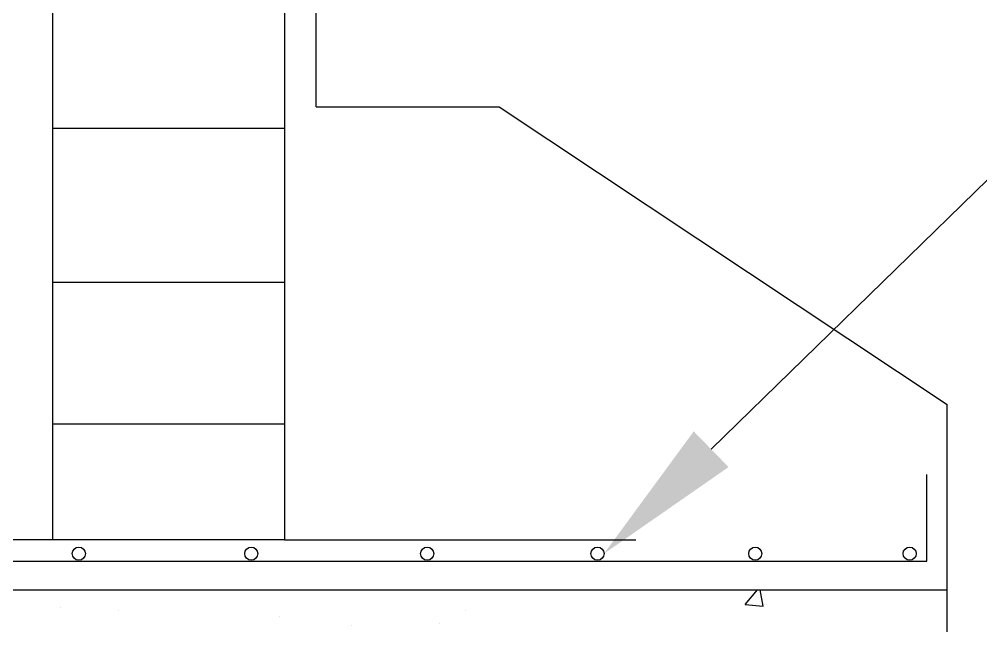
# Model space of a CAD drawing. Header units: metres. Extents: x 516 to 666, y 54 to 108.
# Drawn here: x 596.343 to 597.009, y 87.065 to 87.485 of the extents above; entities that cross this region are included whole.
import ezdxf

# ---------------------------------------------------------------- set-up
doc = ezdxf.new("R2010")
doc.units = ezdxf.units.M
doc.header["$LTSCALE"] = 30
doc.header["$MEASUREMENT"] = 0
doc.layers.get('0').update_dxf_attribs({"linetype": 'CONTINUOUS'})

msp = doc.modelspace()

# ---------------------------------------------------------------- linework, layer by layer
for p, q in [((596.36602, 87.12434), (596.36602, 88.64881)), ((596.54848, 87.42465), (596.54848, 88.64881)), ((596.52647, 87.69072), (596.52647, 87.12434)), ((596.54848, 87.42465), (596.67533, 87.42465)), ((596.67533, 87.42465), (596.98572, 87.21826)), ((596.36602, 87.40972), (596.52647, 87.40972)), ((596.36602, 87.30295), (596.52647, 87.30295)), ((596.98572, 86.96133), (596.98572, 87.21826)), ((596.36602, 87.20484), (596.52647, 87.20484)), ((596.97161, 87.10961), (596.97161, 87.16959)), ((596.36602, 87.12434), (596.08351, 87.12434)), ((596.44923, 87.12434), (596.36602, 87.12434)), ((596.52647, 87.12434), (596.44923, 87.12434)), ((596.52647, 87.12434), (596.77005, 87.12434)), ((595.96413, 87.10961), (596.91384, 87.10961)), ((596.91384, 87.10961), (596.97161, 87.10961)), ((595.9055, 87.0898), (596.98572, 87.0898)), ((596.43401, 87.08954), (596.43401, 87.08954)), ((596.8458, 87.07953), (596.85442, 87.0898)), ((596.85824, 87.07844), (596.85614, 87.0898)), ((596.37107, 87.07767), (596.37107, 87.07767)), ((596.8458, 87.07953), (596.85827, 87.07844)), ((596.86067, 87.07942), (596.86067, 87.07942)), ((596.41157, 87.07564), (596.41157, 87.07564)), ((596.52294, 87.07094), (596.52294, 87.07094)), ((596.65202, 87.07551), (596.65202, 87.07551)), ((596.57301, 87.06511), (596.57301, 87.06511)), ((596.6343, 87.06623), (596.6343, 87.06623))]:
    msp.add_line(p, q)
msp.add_lwpolyline([(596.8222, 87.18719), (597.07819, 87.43684), (597.32746, 87.43684)])
for centre in [(596.38402, 87.1148), (596.50353, 87.1148), (596.62542, 87.1148), (596.74342, 87.1148), (596.85276, 87.1148), (596.95977, 87.1148)]:
    msp.add_circle(centre, 0.00454)
msp.add_solid([(596.83426, 87.17482), (596.74796, 87.1148), (596.81013, 87.19957)])

doc.saveas('drawing.dxf')
